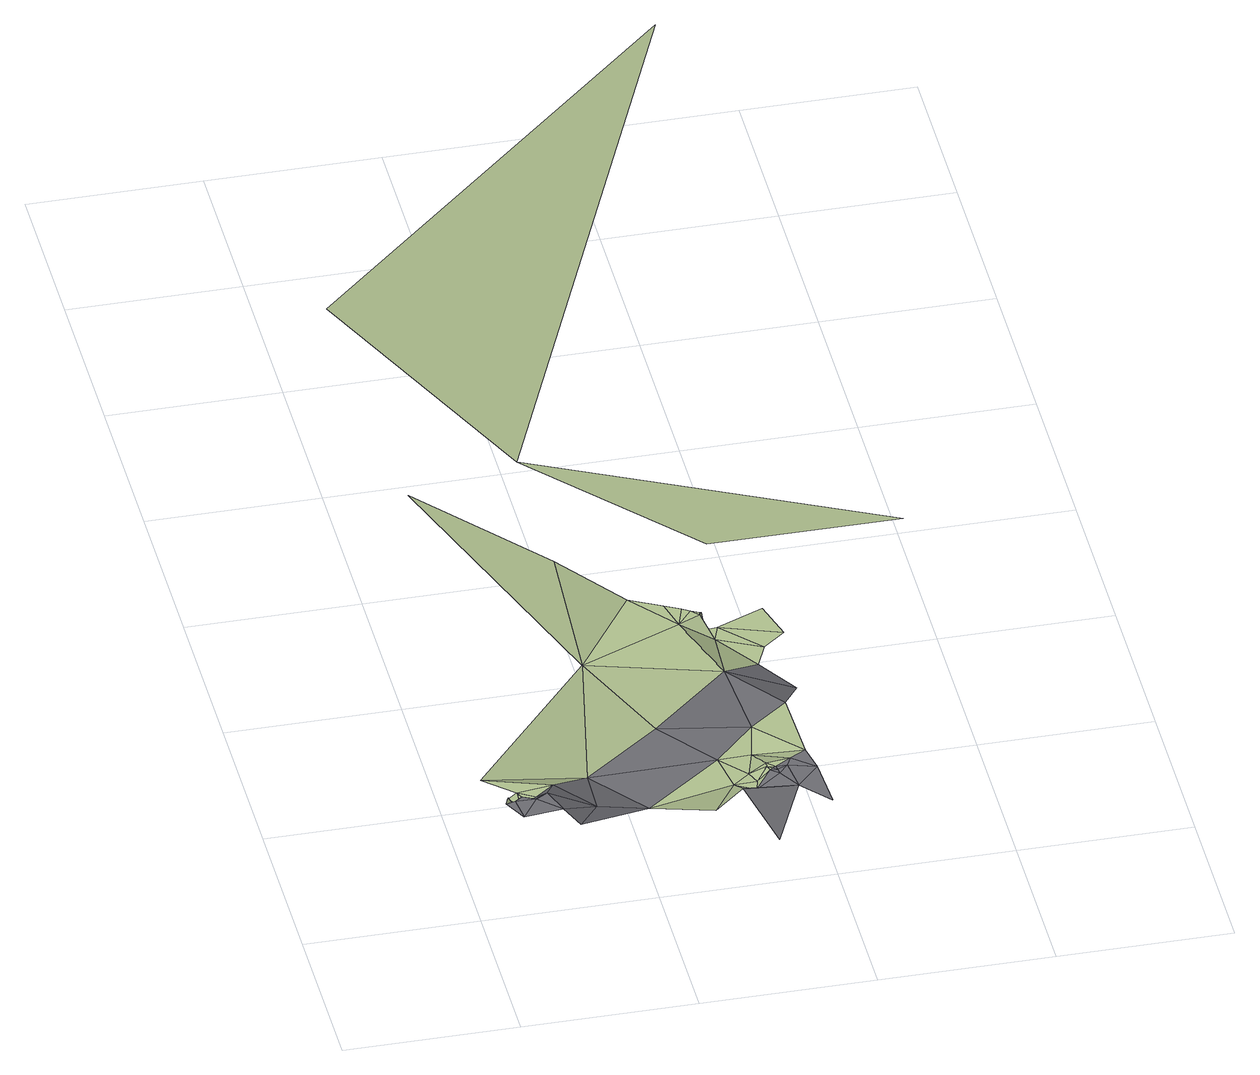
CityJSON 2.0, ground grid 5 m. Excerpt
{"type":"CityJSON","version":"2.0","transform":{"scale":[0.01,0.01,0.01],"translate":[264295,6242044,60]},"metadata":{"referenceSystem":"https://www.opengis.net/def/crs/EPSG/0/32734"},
"CityObjects":{
"road1":{"type":"Road","attributes":{"highway":"tertiary","name":"Upper Roodebloem Road","surface":"asphalt","lanes":1,"width":2.2,"oneway":"yes"},"geometry":[{"type":"MultiSurface","lod":"1","boundaries":[[[0,1,2]],[[3,1,0]],[[0,2,4]],[[3,0,5]],[[6,3,5]],[[5,0,4]],[[7,6,5]],[[8,6,7]],[[4,7,5]],[[9,4,2]],[[4,10,7]],[[8,7,10]],[[11,8,10]],[[10,4,9]],[[11,10,12]],[[9,13,10]],[[14,13,9]],[[12,10,13]],[[15,12,13]],[[16,13,14]],[[15,13,16]],[[16,17,15]],[[18,15,17]],[[19,20,21]],[[18,17,22]],[[20,23,21]],[[24,23,25]],[[25,23,20]],[[22,26,18]],[[24,27,28]],[[24,25,27]],[[27,29,28]],[[27,25,30]],[[29,27,30]],[[20,30,25]],[[29,30,31]],[[20,32,30]],[[33,32,20]],[[32,31,30]],[[32,34,31]],[[26,22,35]],[[26,35,36]],[[37,26,36]]]}]},
"terrain1":{"type":"TINRelief","geometry":[{"type":"CompositeSurface","lod":"1","boundaries":[[[38,1,3]],[[39,38,40]],[[40,38,3]],[[3,6,40]],[[41,39,40]],[[6,41,40]],[[39,41,42]],[[8,41,6]],[[8,42,41]],[[8,11,42]],[[43,42,12]],[[12,42,11]],[[43,12,15]],[[43,15,44]],[[15,18,44]],[[44,45,46]],[[47,48,16]],[[16,48,17]],[[21,48,47]],[[49,45,44]],[[21,23,48]],[[26,44,18]],[[50,17,48]],[[23,51,48]],[[50,48,51]],[[50,52,17]],[[24,51,23]],[[53,50,51]],[[49,44,54]],[[53,51,24]],[[50,53,55]],[[17,52,22]],[[50,55,52]],[[53,24,28]],[[26,54,44]],[[29,55,53]],[[28,29,53]],[[31,52,55]],[[55,29,31]],[[34,22,52]],[[52,31,34]],[[49,54,56]],[[34,35,22]],[[54,57,56]],[[54,26,58]],[[54,59,57]],[[60,59,54]],[[54,58,60]],[[61,59,60]],[[61,60,62]],[[37,58,26]],[[63,62,60]],[[60,58,63]],[[64,63,58]],[[58,65,64]],[[58,37,65]],[[66,67,68]],[[65,69,64]],[[64,69,70]],[[71,72,67]]]}]}
},
"vertices":[
[166,321,190],[140,313,190],[175,245,190],[179,346,140],[225,318,190],[189,337,190],[183,349,140],[203,352,140],[212,371,140],[288,257,190],[260,340,190],[241,394,140],[299,439,140],[400,342,120],[319,177,190],[415,529,80],[549,355,80],[779,533,80],[646,708,80],[855,84,120],[963,331,110],[808,335,120],[894,622,110],[855,376,80],[902,417,110],[924,398,110],[878,888,110],[923,414,110],[911,424,110],[920,430,110],[952,429,110],[968,458,110],[1031,404,110],[1039,245,110],[1016,486,110],[1009,711,110],[1072,849,50],[994,978,50],
[151,339,190],[161,398,140],[172,358,140],[191,369,140],[194,424,140],[110,501,140],[505,1000,110],[507,1366,200],[143,1563,340],[715,253,120],[798,411,80],[689,1267,110],[850,452,80],[865,413,80],[876,536,80],[896,434,110],[804,1126,110],[899,451,110],[780,1218,110],[825,1194,110],[903,1117,50],[848,1181,110],[869,1156,110],[871,1169,110],[876,1168,110],[885,1165,50],[921,1170,50],[1027,1055,50],[53,2186,540],[507,1836,200],[1199,3204,590],[1094,1107,50],[1060,1229,50],[962,1486,100],[1529,1563,40]
]}
